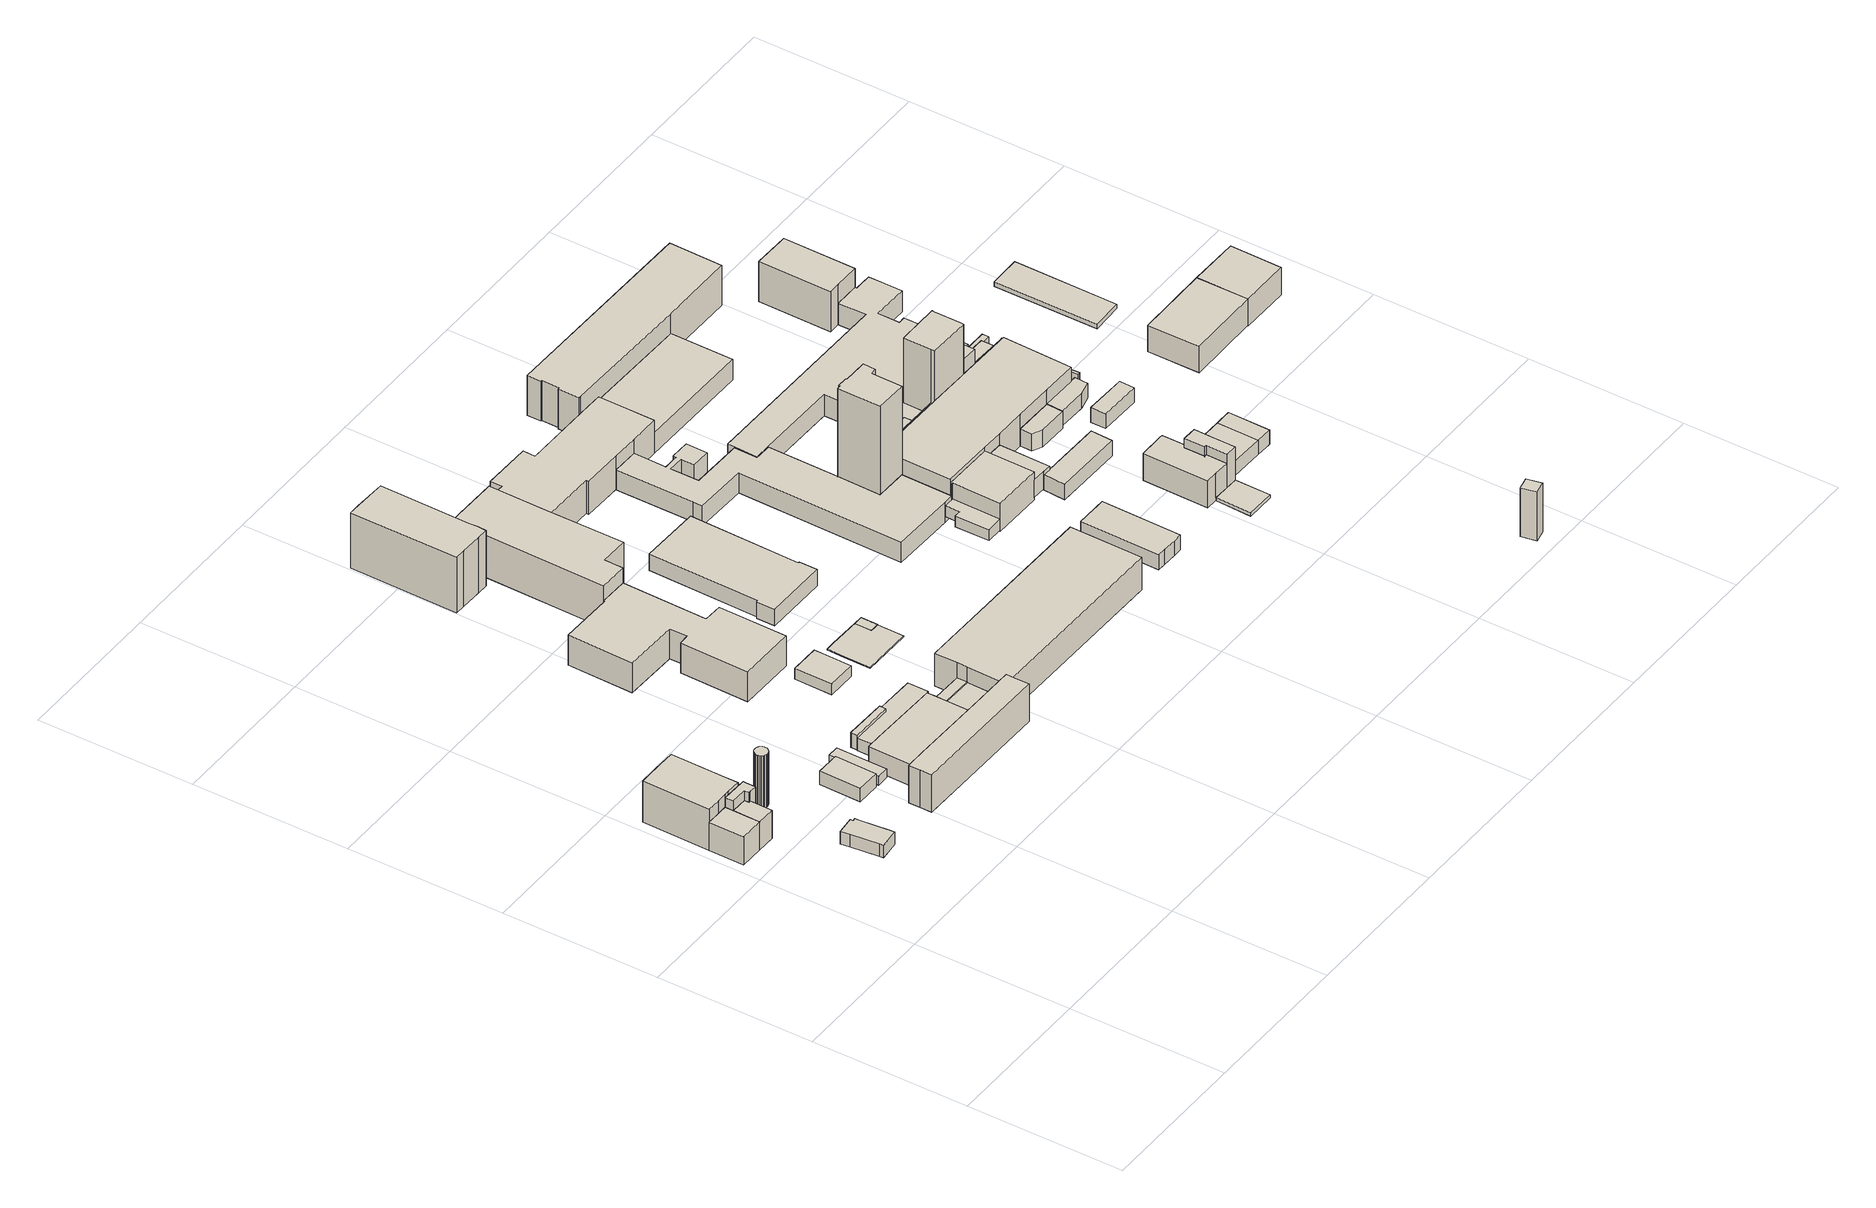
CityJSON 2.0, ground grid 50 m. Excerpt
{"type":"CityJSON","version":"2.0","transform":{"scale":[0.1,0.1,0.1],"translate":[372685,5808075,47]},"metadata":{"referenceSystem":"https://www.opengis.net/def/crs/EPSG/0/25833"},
"CityObjects":{
"building1":{"type":"Building","attributes":{"Gemeindeschluessel":"11000006","function":"31001_3024"},"address":[{"country":"Germany","locality":"Berlin","thoroughfareNumber":"1 (17)","thoroughfareName":"Hahn-Meitner-Platz"}],"children":["building1-1","building1-2","building1-3","building1-4"]},
"building1-1":{"type":"BuildingPart","attributes":{"BezugspunktDach":"2200","measuredHeight":13.03,"storeysAboveGround":4},"parents":["building1"],"geometry":[{"type":"MultiSurface","lod":"1","boundaries":[[[0,1,2,3,4,5,6,7,8]],[[9,10,11,12,13,14,15,16,17]],[[18,19,8,7]],[[11,10,6,5]],[[12,11,5,4]],[[13,12,4,3]],[[14,13,3,2]],[[20,21,2,1]],[[22,20,15,1,0]],[[23,22,0,8]],[[9,17,19,18]],[[10,24,25,6]],[[9,7,25,24]],[[15,14,26,21,20]],[[16,15,20,22]],[[27,17,16,22,23]]]}]},
"building1-2":{"type":"BuildingPart","attributes":{"BezugspunktDach":"2200","measuredHeight":9.73,"storeysAboveGround":4},"parents":["building1"],"geometry":[{"type":"Solid","lod":"1","boundaries":[[[[28,21,20,22,23,29]],[[17,16,15,14,30,31]],[[15,16,15,20]],[[14,15,14,21]],[[30,14,21,28]],[[31,30,28,29]],[[17,31,29,23]],[[16,17,23,22]],[[22,20,15,16]],[[20,21,14,15]]]]}]},
"building1-3":{"type":"BuildingPart","attributes":{"BezugspunktDach":"2200","measuredHeight":9.86,"storeysAboveGround":4},"parents":["building1"],"geometry":[{"type":"MultiSurface","lod":"1","boundaries":[[[32,19,18,33,34]],[[35,9,17,31,36]],[[35,36,34,33]],[[9,18,9,17]],[[31,29,23,19,32]],[[36,31,32,34]],[[9,37,38,18]],[[35,33,38,37]],[[17,9,18,19]],[[17,23,29,31]]]}]},
"building1-4":{"type":"BuildingPart","attributes":{"BezugspunktDach":"2200","measuredHeight":17.44,"storeysAboveGround":4},"parents":["building1"],"geometry":[{"type":"MultiSurface","lod":"1","boundaries":[[[39,40,41,42,43,44,45,46,47,48,49]],[[50,51,52,53,54,55,10,24,9,37,35]],[[50,35,49,48]],[[51,50,48,47]],[[52,51,47,46]],[[53,52,46,45]],[[54,53,45,44]],[[55,54,44,43]],[[10,55,43,42]],[[25,6,42,41]],[[56,7,25,24,9,24,41,40]],[[38,18,9,40,39]],[[33,38,37,39,49]],[[24,10,6,25]],[[9,24,25,7,56]],[[37,9,18,38]],[[57,37,38,33,35]]]}]},
"building2":{"type":"Building","attributes":{"Gemeindeschluessel":"11000006","BezugspunktDach":"2200","function":"31001_3020","measuredHeight":5.79,"storeysAboveGround":1},"address":[{"country":"Germany","locality":"Berlin","thoroughfareNumber":"1 (20)","thoroughfareName":"Hahn-Meitner-Platz"}],"geometry":[{"type":"Solid","lod":"1","boundaries":[[[[58,59,60,61,62,63,64,65,66,67]],[[68,69,70,71,72,73,74,75,76,77]],[[68,77,67,66]],[[69,68,66,65]],[[70,69,65,64]],[[71,70,64,63]],[[72,71,63,62]],[[73,72,62,61]],[[74,73,61,60]],[[75,74,60,59]],[[76,75,59,58]],[[77,76,58,67]]]]}]},
"building3":{"type":"Building","attributes":{"Gemeindeschluessel":"11000006","BezugspunktDach":"2200","function":"31001_3020","measuredHeight":18.22,"storeysAboveGround":5},"address":[{"country":"Germany","locality":"Berlin","thoroughfareNumber":"1 (33)","thoroughfareName":"Hahn-Meitner-Platz"}],"geometry":[{"type":"Solid","lod":"1","boundaries":[[[[78,79,80,81,82,83,84,85,86,87,88,89,90,91,92,93,94,95,96,97,98,99,100,101,102,103,104,105]],[[106,107,108,109,110,111,112,113,114,115,116,117,118,119,120,121,122,123,124,125,126,127,128,129,130,131,132,133]],[[106,133,105,104]],[[107,106,104,103]],[[108,107,103,102]],[[109,108,102,101]],[[110,109,101,100]],[[111,110,100,99]],[[112,111,99,98]],[[113,112,98,97]],[[114,113,97,96]],[[115,114,96,95]],[[116,115,95,94]],[[117,116,94,93]],[[118,117,93,92]],[[119,118,92,91]],[[120,119,91,90]],[[121,120,90,89]],[[122,121,89,88]],[[123,122,88,87]],[[124,123,87,86]],[[125,124,86,85]],[[126,125,85,84]],[[127,126,84,83]],[[128,127,83,82]],[[129,128,82,81]],[[130,129,81,80]],[[131,130,80,79]],[[132,131,79,78]],[[133,132,78,105]]]]}]},
"building4":{"type":"Building","attributes":{"Gemeindeschluessel":"11000006","BezugspunktDach":"2200","function":"31001_3020","measuredHeight":4.57,"storeysAboveGround":1},"address":[{"country":"Germany","locality":"Berlin","thoroughfareNumber":"1 (19)","thoroughfareName":"Hahn-Meitner-Platz"}],"geometry":[{"type":"Solid","lod":"1","boundaries":[[[[134,135,136,137]],[[138,139,140,141]],[[138,141,137,136]],[[139,138,136,135]],[[140,139,135,134]],[[141,140,134,137]]]]}]},
"building5":{"type":"Building","attributes":{"Gemeindeschluessel":"11000006","BezugspunktDach":"2200","function":"31001_3020","measuredHeight":2.94,"storeysAboveGround":1},"address":[{"country":"Germany","locality":"Berlin","thoroughfareNumber":"1 (18)","thoroughfareName":"Hahn-Meitner-Platz"}],"geometry":[{"type":"Solid","lod":"1","boundaries":[[[[142,143,144,145]],[[146,147,148,149]],[[146,149,145,144]],[[147,146,144,143]],[[148,147,143,142]],[[149,148,142,145]]]]}]},
"building6":{"type":"Building","attributes":{"Gemeindeschluessel":"11000006","BezugspunktDach":"2200","function":"51009_1610","measuredHeight":5.11,"storeysAboveGround":0},"address":[{"country":"Germany","locality":"Berlin"}],"geometry":[{"type":"Solid","lod":"1","boundaries":[[[[150,151,152,153]],[[154,155,156,157]],[[154,157,153,152]],[[155,154,152,151]],[[156,155,151,150]],[[157,156,150,153]]]]}]},
"building7":{"type":"Building","attributes":{"Gemeindeschluessel":"11000006","BezugspunktDach":"2200","function":"31001_2143","measuredHeight":3.69,"storeysAboveGround":1},"address":[{"country":"Germany","locality":"Berlin","thoroughfareNumber":"1 (31)","thoroughfareName":"Hahn-Meitner-Platz"}],"geometry":[{"type":"Solid","lod":"1","boundaries":[[[[158,159,160,161]],[[162,163,164,165]],[[162,165,161,160]],[[163,162,160,159]],[[164,163,159,158]],[[165,164,158,161]]]]}]},
"building8":{"type":"Building","attributes":{"Gemeindeschluessel":"11000006","BezugspunktDach":"2200","function":"51009_1610","measuredHeight":4.41,"storeysAboveGround":0},"address":[{"country":"Germany","locality":"Berlin"}],"geometry":[{"type":"Solid","lod":"1","boundaries":[[[[166,167,168,169]],[[170,171,172,173]],[[170,173,169,168]],[[171,170,168,167]],[[172,171,167,166]],[[173,172,166,169]]]]}]},
"building9":{"type":"Building","attributes":{"Gemeindeschluessel":"11000006","function":"31001_3024"},"address":[{"country":"Germany","locality":"Berlin","thoroughfareNumber":"1 (6)","thoroughfareName":"Hahn-Meitner-Platz"}],"children":["building9-1","building9-2","building9-3","building9-4"]},
"building9-1":{"type":"BuildingPart","attributes":{"BezugspunktDach":"2200","measuredHeight":14.27,"storeysAboveGround":3},"parents":["building9"],"geometry":[{"type":"MultiSurface","lod":"1","boundaries":[[[174,175,176,177,178,179,180,181]],[[182,183,184,185,186,187,188,189]],[[182,189,181,180]],[[190,191,192,193,183,182,180,179]],[[194,195,179,178]],[[185,184,178,177]],[[186,185,177,176]],[[187,186,176,175]],[[188,187,175,174]],[[189,188,174,181]],[[193,192,191,190]],[[184,183,195,194]]]}]},
"building9-2":{"type":"BuildingPart","attributes":{"BezugspunktDach":"2200","measuredHeight":7.5,"storeysAboveGround":3},"parents":["building9"],"geometry":[{"type":"MultiSurface","lod":"1","boundaries":[[[190,196,197,198,191]],[[199,200,201,193,192]],[[199,192,191,198]],[[200,199,198,197]],[[201,202,203,197,196]],[[195,202,196,190]],[[200,203,202,201]],[[193,201,202,195]],[[192,193,190,191]]]}]},
"building9-3":{"type":"BuildingPart","attributes":{"BezugspunktDach":"2200","measuredHeight":11.29,"storeysAboveGround":3},"parents":["building9"],"geometry":[{"type":"MultiSurface","lod":"1","boundaries":[[[204,205,206,207,208,209]],[[210,211,212,213,214,215]],[[216,194,184,217,210,215,209,208]],[[211,210,208,207]],[[212,211,207,206]],[[213,212,206,205]],[[214,213,205,204]],[[215,214,204,209]],[[217,184,194,216]]]}]},
"building9-4":{"type":"BuildingPart","attributes":{"BezugspunktDach":"2200","measuredHeight":4.38,"storeysAboveGround":3},"parents":["building9"],"geometry":[{"type":"MultiSurface","lod":"1","boundaries":[[[203,202,195,194,216,218,219,220,221,222,223,224,225]],[[226,227,228,229,230,231,232,217,184,183,233,234,235]],[[226,235,225,224]],[[227,226,224,223]],[[228,227,223,222]],[[229,228,222,221]],[[230,229,221,220]],[[231,230,220,219]],[[232,231,219,218]],[[217,232,218,216]],[[233,183,193,201,202]],[[234,233,202,201,200,203]],[[235,234,203,225]],[[184,217,216,194]],[[183,184,194,195]],[[195,202,201,193]],[[203,200,201,202]]]}]},
"building10":{"type":"Building","attributes":{"Gemeindeschluessel":"11000006","function":"31001_3024"},"address":[{"country":"Germany","locality":"Berlin","thoroughfareNumber":"1 (34)","thoroughfareName":"Hahn-Meitner-Platz"}],"children":["building10-1","building10-2","building10-3"]},
"building10-1":{"type":"BuildingPart","attributes":{"BezugspunktDach":"2200","measuredHeight":0.403,"storeysAboveGround":2},"parents":["building10"],"geometry":[{"type":"Solid","lod":"1","boundaries":[[[[236,237,238,239,240,241,242,243]],[[244,245,246,247,248,249,250,251]],[[244,251,243,242]],[[245,244,242,241]],[[246,245,241,240]],[[247,246,240,239]],[[248,247,239,238]],[[249,248,238,237]],[[250,249,237,236]],[[251,250,236,243]]]]}]},
"building10-2":{"type":"BuildingPart","attributes":{"BezugspunktDach":"2200","measuredHeight":0.236,"storeysAboveGround":2},"parents":["building10"],"geometry":[{"type":"Solid","lod":"1","boundaries":[[[[252,253,254,255]],[[256,257,258,259]],[[256,259,255,254]],[[257,256,254,253]],[[258,257,253,252]],[[259,258,252,255]]]]}]},
"building10-3":{"type":"BuildingPart","attributes":{"BezugspunktDach":"2200","measuredHeight":0.15,"storeysAboveGround":2},"parents":["building10"],"geometry":[{"type":"Solid","lod":"1","boundaries":[[[[260,261,262,263]],[[245,246,264,244]],[[245,244,263,262]],[[246,245,262,261]],[[264,246,261,260]],[[244,264,260,263]]]]}]},
"building11":{"type":"Building","attributes":{"Gemeindeschluessel":"11000006","BezugspunktDach":"2200","function":"31001_2580","measuredHeight":5.76,"storeysAboveGround":2},"address":[{"country":"Germany","locality":"Berlin","thoroughfareNumber":"1 (2)","thoroughfareName":"Hahn-Meitner-Platz"}],"geometry":[{"type":"Solid","lod":"1","boundaries":[[[[265,266,267,268,269,270,271,272]],[[273,274,275,276,277,278,279,280]],[[273,280,272,271]],[[274,273,271,270]],[[275,274,270,269]],[[276,275,269,268]],[[277,276,268,267]],[[278,277,267,266]],[[279,278,266,265]],[[280,279,265,272]]]]}]},
"building12":{"type":"Building","attributes":{"Gemeindeschluessel":"11000006","function":"31001_3024"},"address":[{"country":"Germany","locality":"Berlin","thoroughfareNumber":"1 (1)","thoroughfareName":"Hahn-Meitner-Platz"}],"children":["building12-1","building12-2","building12-3","building12-4","building12-5","building12-6","building12-7","building12-8","building12-9","building12-10","building12-11","building12-12","building12-13","building12-14","building12-15","building12-16","building12-17","building12-18","building12-19","building12-20","building12-21","building12-22","building12-23"]},
"building12-1":{"type":"BuildingPart","attributes":{"BezugspunktDach":"2200","measuredHeight":6.09,"storeysAboveGround":6},"parents":["building12"],"geometry":[{"type":"MultiSurface","lod":"1","boundaries":[[[281,282,283,284,285]],[[286,287,288,289,290]],[[288,287,283,282]],[[289,288,282,281]],[[290,289,281,285]],[[286,290,285,284]],[[286,291,284,283,287]]]}]},
"building12-2":{"type":"BuildingPart","attributes":{"BezugspunktDach":"2200","measuredHeight":5.42,"storeysAboveGround":6},"parents":["building12"],"geometry":[{"type":"MultiSurface","lod":"1","boundaries":[[[292,293,294,295,296,297]],[[298,299,300,301,302,303]],[[298,303,297,304,305,306]],[[307,308,296,295]],[[300,299,295,294]],[[301,300,294,293]],[[302,301,293,292]],[[306,305,304,297,296]],[[299,298,308,307]],[[303,302,309,292,297]]]}]},
"building12-3":{"type":"BuildingPart","attributes":{"BezugspunktDach":"2200","measuredHeight":5.91,"storeysAboveGround":6},"parents":["building12"],"geometry":[{"type":"Solid","lod":"1","boundaries":[[[[310,311,312,313,314]],[[315,316,317,318,319]],[[316,315,313,312]],[[317,316,312,311]],[[318,317,311,310]],[[319,318,310,314]],[[315,319,314,313]]]]}]},
"building12-4":{"type":"BuildingPart","attributes":{"BezugspunktDach":"2200","measuredHeight":8.24,"storeysAboveGround":6},"parents":["building12"],"geometry":[{"type":"MultiSurface","lod":"1","boundaries":[[[320,321,322,323,324,325,326,327]],[[328,329,330,331,332,333,334,335]],[[331,330,324,323]],[[332,331,323,322]],[[333,332,322,321]],[[334,333,321,320]],[[335,334,320,327]],[[328,335,327,326]],[[336,329,328,326,325]],[[330,329,325,324]]]}]},
"building12-5":{"type":"BuildingPart","attributes":{"BezugspunktDach":"2200","measuredHeight":9.12,"storeysAboveGround":6},"parents":["building12"],"geometry":[{"type":"MultiSurface","lod":"1","boundaries":[[[337,338,339,340,341,342,343]],[[344,345,346,347,348,330,349]],[[344,349,350,351]],[[345,344,352,353,341]],[[346,345,354,353,304]],[[302,292,297,340,339]],[[347,346,303,302]],[[348,347,339,338]],[[330,348,338,337]],[[324,337,355,325]],[[351,350,343,342]],[[342,341,353,352]],[[304,353,354,341,340]],[[303,297,292,302]],[[330,324,325,329]],[[349,329,356,325,355,343]]]}]},
"building12-6":{"type":"BuildingPart","attributes":{"BezugspunktDach":"2200","measuredHeight":9.64,"storeysAboveGround":6},"parents":["building12"],"geometry":[{"type":"MultiSurface","lod":"1","boundaries":[[[357,358,359,360,361]],[[362,363,364,365,366]],[[367,368,359,358]],[[369,367,358,357]],[[362,366,361,360]],[[362,360,359,363]],[[364,363,368,367]],[[365,364,367,369]],[[365,357,361,366]]]}]},
"building12-7":{"type":"BuildingPart","attributes":{"BezugspunktDach":"2200","measuredHeight":10.38,"storeysAboveGround":6},"parents":["building12"],"geometry":[{"type":"MultiSurface","lod":"1","boundaries":[[[370,371,372,373,374,375,376,377,378,379,380,381]],[[382,383,384,385,386,387,388,389,390,391,392,393]],[[382,393,381,380]],[[383,382,380,379]],[[384,383,379,378]],[[385,384,378,394,395]],[[386,385,377,376]],[[387,386,376,375]],[[388,387,375,374]],[[389,388,374,373]],[[390,389,373,372]],[[391,390,372,371]],[[392,391,371,370]],[[393,392,370,381]],[[395,394,378,377]]]}]},
"building12-8":{"type":"BuildingPart","attributes":{"BezugspunktDach":"2200","measuredHeight":21.43,"storeysAboveGround":6},"parents":["building12"],"geometry":[{"type":"MultiSurface","lod":"1","boundaries":[[[396,397,398,399,400,401,402,403,404,405]],[[406,407,408,409,410,411,412,413,414,415]],[[406,415,405,404]],[[407,406,404,403]],[[408,407,403,402]],[[409,408,402,401]],[[410,409,401,400]],[[416,417,400,399]],[[411,410,418,419,420]],[[412,411,399,398]],[[413,412,398,397]],[[414,413,397,396]],[[415,414,396,405]],[[420,419,418,417,416]]]}]},
"building12-9":{"type":"BuildingPart","attributes":{"BezugspunktDach":"2200","measuredHeight":13.72,"storeysAboveGround":6},"parents":["building12"],"geometry":[{"type":"MultiSurface","lod":"1","boundaries":[[[421,422,423,424,425,426,427,428,429,430]],[[431,432,433,434,435,436,437,438,439,440]],[[431,440,430,429]],[[432,431,429,428]],[[433,432,428,427]],[[434,433,427,426]],[[435,434,426,425]],[[436,435,425,424]],[[437,436,424,423]],[[438,437,423,422]],[[441,442,443,438,422,421]],[[440,439,421,430]],[[438,443,442,444]],[[439,444,442,441]]]}]},
"building12-10":{"type":"BuildingPart","attributes":{"BezugspunktDach":"2200","measuredHeight":7.39,"storeysAboveGround":6},"parents":["building12"],"geometry":[{"type":"MultiSurface","lod":"1","boundaries":[[[445,446,447,448,449,368,367,369,450,451,452,453,308,307,454,455,456,457,458,459,460,461,462,463,464,465,466]],[[467,468,469,470,471,472,473,474,475,476,477,478,479,480,481,482,483,484,485,486,487,488,489,490,491,492,493]],[[467,493,466,465],[494,495,496,497]],[[468,467,465,464]],[[469,468,464,463]],[[470,469,463,462]],[[471,470,498,499,461]],[[472,471,461,460]],[[473,472,460,459]],[[474,473,459,458]],[[475,474,458,457]],[[476,475,457,456]],[[477,476,456,455]],[[478,477,455,454]],[[479,478,454,307]],[[480,479,307,299,298]],[[482,481,453,500,501]],[[483,482,501,502,451]],[[484,483,502,503]],[[485,484,450,504,365,369]],[[486,485,365,364,367]],[[487,486,367,364,363]],[[488,487,505,506,449]],[[489,488,449,448]],[[490,489,448,447]],[[491,490,447,446]],[[492,491,446,445]],[[494,497,507,445,466]],[[493,492,508,494]],[[496,495,494,497]],[[462,461,499,498]],[[298,299,307,308]],[[308,453,509,305,510]],[[501,500,453,452,511]],[[452,451,502,501]],[[503,502,451,450]],[[369,365,504,450]],[[512,369,367,364,365]],[[363,364,367,368]],[[368,449,506,505]],[[507,497,494,508,513]]]}]},
"building12-11":{"type":"BuildingPart","attributes":{"BezugspunktDach":"2200","measuredHeight":7.08,"storeysAboveGround":6},"parents":["building12"],"geometry":[{"type":"MultiSurface","lod":"1","boundaries":[[[514,443,442,515]],[[516,517,518,519]],[[519,520,521,522]],[[517,516,444,438]],[[518,517,443,514]],[[519,518,514,515]],[[522,523,524,442,516]],[[515,523,525,521,520]],[[438,444,442,443]]]}]},
"building12-12":{"type":"BuildingPart","attributes":{"BezugspunktDach":"2200","measuredHeight":7.08,"storeysAboveGround":6},"parents":["building12"],"geometry":[{"type":"MultiSurface","lod":"1","boundaries":[[[523,442,441,526]],[[527,516,522,528]],[[527,528,526,441]],[[516,527,439,444,442]],[[528,522,521,529]],[[530,441,442,444,439]],[[522,516,442,523]],[[529,521,523,526]]]}]},
"building12-13":{"type":"BuildingPart","attributes":{"BezugspunktDach":"2200","measuredHeight":10.91,"storeysAboveGround":6},"parents":["building12"],"geometry":[{"type":"MultiSurface","lod":"1","boundaries":[[[531,532,533,534,535,536,537,538,539,540,541,542]],[[543,544,545,349,329,335,546,315,319,547,548,549]],[[543,550,551,542,541]],[[552,553,554,540,539]],[[349,545,539,555,350]],[[355,343,349,538,537]],[[335,327,326,325,336,537,536]],[[329,328,335]],[[546,335,536,535]],[[315,546,535,534]],[[314,313,534,533]],[[547,319,533,532]],[[284,283,532,531]],[[548,547,287,286]],[[549,556,557,548,531,542]],[[549,551,550,543]],[[544,543,541,540]],[[545,544,554,553,552]],[[350,555,539,538]],[[325,329,349,343,355]],[[327,335,328,326]],[[336,325,326,328,329]],[[319,315,313,314]],[[286,287,283,284]],[[548,557,556,549]]]}]},
"building12-14":{"type":"BuildingPart","attributes":{"BezugspunktDach":"2200","measuredHeight":9.74,"storeysAboveGround":6},"parents":["building12"],"geometry":[{"type":"MultiSurface","lod":"1","boundaries":[[[558,559,560,557,556,561]],[[549,548,562,563,564,565]],[[549,551,566,561,556]],[[562,548,567,286,290,285,284,557,560]],[[563,562,560,559]],[[564,563,559,558]],[[565,564,558,561]],[[565,566,551,549]],[[549,556,557,548]],[[284,285,290,286,567]]]}]},
"building12-15":{"type":"BuildingPart","attributes":{"BezugspunktDach":"2200","measuredHeight":9.67,"storeysAboveGround":6},"parents":["building12"],"geometry":[{"type":"MultiSurface","lod":"1","boundaries":[[[552,568,569,570,553]],[[366,365,504,545,544]],[[357,361,570,569]],[[450,369,571,569,568]],[[545,504,503,555,552]],[[572,366,544,573,553,570]],[[365,366,361,357]],[[504,365,571,369,450]],[[568,552,555,503]],[[544,545,552,553]]]}]},
"building12-16":{"type":"BuildingPart","attributes":{"BezugspunktDach":"2200","measuredHeight":13.8,"storeysAboveGround":6},"parents":["building12"],"geometry":[{"type":"MultiSurface","lod":"1","boundaries":[[[574,575,576,577,578]],[[579,580,499,498,581]],[[579,581,578,577]],[[580,579,577,576]],[[499,580,576,575]],[[498,462,461,575,574]],[[581,498,574,578]],[[499,461,462,498]]]}]},
"building12-17":{"type":"BuildingPart","attributes":{"BezugspunktDach":"2200","measuredHeight":27.49,"storeysAboveGround":6},"parents":["building12"],"geometry":[{"type":"MultiSurface","lod":"1","boundaries":[[[582,583,584,585,586,587,588]],[[502,501,500,351,350,555,503]],[[451,450,503,588,587]],[[452,451,502,587,586]],[[500,453,452,586,585]],[[589,590,509,352,351,500,585,584]],[[343,342,351,584,583]],[[539,538,583,582]],[[568,552,555,582,588]],[[502,503,450,451]],[[501,502,451,452]],[[501,452,453,500]],[[352,509,590,589]],[[350,351,342,343]],[[591,555,350,538,539]],[[503,555,552,568]]]}]},
"building12-18":{"type":"BuildingPart","attributes":{"BezugspunktDach":"2200","measuredHeight":6.87,"storeysAboveGround":6},"parents":["building12"],"geometry":[{"type":"MultiSurface","lod":"1","boundaries":[[[592,593,594,566,550,595,596,507,497,496,597,598,599,600,601,602,603,604,605,606,607,608,609]],[[610,611,612,613,614,615,616,617,618,619,620,621,495,494,508,622,623,624,625,626,627,628,629]],[[610,629,609,608]],[[611,610,608,607]],[[612,611,630,631,606]],[[613,612,606,605]],[[614,613,605,604]],[[615,614,604,603]],[[616,615,603,602]],[[617,616,602,601]],[[618,617,601,600]],[[619,618,600,599]],[[620,619,599,598]],[[621,620,598,597]],[[495,621,597,496]],[[622,508,507,596]],[[623,622,632,633]],[[624,623,595,633,634,550]],[[625,624,543,549,565]],[[626,625,566,594]],[[627,626,594,593]],[[628,627,593,592]],[[629,628,592,609]],[[607,606,631,630]],[[495,496,497,494]],[[508,494,635,497,507]],[[633,632,596,595]],[[550,634,633,595]],[[550,551,549,543]],[[565,549,551,566]]]}]},
"building12-19":{"type":"BuildingPart","attributes":{"BezugspunktDach":"2200","measuredHeight":11.5,"storeysAboveGround":6},"parents":["building12"],"geometry":[{"type":"MultiSurface","lod":"1","boundaries":[[[636,637,638,639,640,641,642,643,644,645,646,647,648,649,650,651,652,653,654,655]],[[656,657,658,659,660,661,662,529,521,520,663,631,630,664,665,666,667,668,669,670]],[[656,670,671,672]],[[657,656,654,653]],[[658,657,653,652]],[[659,658,652,651]],[[660,659,651,650]],[[661,660,650,649]],[[662,661,649,648]],[[529,662,648,647]],[[523,526,647,646]],[[515,523,521,646,645]],[[663,520,645,644]],[[631,663,644,643]],[[630,607,606,643,642]],[[664,630,642,641]],[[665,664,641,640]],[[666,665,640,639]],[[667,666,639,638]],[[668,667,638,637]],[[669,668,637,636]],[[670,669,636,655]],[[672,671,655,654]],[[521,529,526,523]],[[520,521,523,515]],[[631,606,607,630]]]}]},
"building12-20":{"type":"BuildingPart","attributes":{"BezugspunktDach":"2200","measuredHeight":13.81,"storeysAboveGround":6},"parents":["building12"],"geometry":[{"type":"Solid","lod":"1","boundaries":[[[[416,673,674,417]],[[675,676,420,419]],[[675,419,417,674]],[[420,676,673,416]],[[676,675,674,673]],[[419,420,416,417]]]]}]},
"building12-21":{"type":"BuildingPart","attributes":{"BezugspunktDach":"2200","measuredHeight":13.39,"storeysAboveGround":6},"parents":["building12"],"geometry":[{"type":"MultiSurface","lod":"1","boundaries":[[[677,678,679,590,589]],[[509,305,304,353,352]],[[308,453,509,590,679]],[[304,297,296,679,678]],[[353,341,340,678,677]],[[342,341,677,589]],[[509,352,589,590]],[[305,509,453,308]],[[305,296,297,304]],[[304,340,341,353]],[[352,353,680,341,342]]]}]},
"building12-22":{"type":"BuildingPart","attributes":{"BezugspunktDach":"2200","measuredHeight":14.74,"storeysAboveGround":6},"parents":["building12"],"geometry":[{"type":"MultiSurface","lod":"1","boundaries":[[[681,682,683,684,685,686,687,688,689,690,691]],[[692,693,694,695,672,671,696,697,698,395,394]],[[692,394,691,690]],[[674,673,676,675,693,692,690,689]],[[694,693,689,688]],[[695,694,688,687]],[[672,695,687,686]],[[655,654,686,685]],[[696,671,685,684]],[[697,696,684,683]],[[698,697,683,682]],[[395,698,682,681]],[[699,378,377,681,691]],[[675,676,673,674]],[[671,672,654,655]],[[394,395,700,377,378,699]]]}]},
"building12-23":{"type":"BuildingPart","attributes":{"BezugspunktDach":"2200","measuredHeight":36.13,"storeysAboveGround":6},"parents":["building12"],"geometry":[{"type":"MultiSurface","lod":"1","boundaries":[[[701,702,703,704,705,706,707,708,709,710]],[[632,711,712,713,714,506,505,715,634,633]],[[596,595,633,710,709]],[[711,632,709,708]],[[712,711,708,707]],[[713,712,707,706]],[[714,713,706,705]],[[506,714,705,704]],[[505,368,449,704,703]],[[360,359,703,702]],[[715,505,359,363,362,360]],[[541,540,553,570,361,360,362,366,544,543,634,715,702,701]],[[595,550,634,701,710]],[[632,633,595,596]],[[506,449,368,505]],[[362,363,359,360]],[[361,366,362,360]],[[543,544,540,541]],[[544,366,361,570,553]],[[633,634,550,595]]]}]},
"building13":{"type":"Building","attributes":{"Gemeindeschluessel":"11000006","BezugspunktDach":"2200","function":"31001_3020","measuredHeight":3.79,"storeysAboveGround":1},"address":[{"country":"Germany","locality":"Berlin","thoroughfareNumber":"1 (29)","thoroughfareName":"Hahn-Meitner-Platz"}],"geometry":[{"type":"Solid","lod":"1","boundaries":[[[[716,717,718,719,720,721,722]],[[723,724,725,726,727,728,729]],[[723,729,722,721]],[[724,723,721,720]],[[725,724,720,719]],[[726,725,719,718]],[[727,726,718,717]],[[728,727,717,716]],[[729,728,716,722]]]]}]},
"building14":{"type":"Building","attributes":{"Gemeindeschluessel":"11000006","BezugspunktDach":"2200","function":"31001_3020","measuredHeight":5.41,"storeysAboveGround":2},"address":[{"country":"Germany","locality":"Berlin","thoroughfareNumber":"1 (26)","thoroughfareName":"Hahn-Meitner-Platz"}],"geometry":[{"type":"Solid","lod":"1","boundaries":[[[[730,731,732,733,734,735,736,737,738,739]],[[740,741,742,743,744,745,746,747,748,749]],[[740,749,739,738]],[[741,740,738,737]],[[742,741,737,736]],[[743,742,736,735]],[[744,743,735,734]],[[745,744,734,733]],[[746,745,733,732]],[[747,746,732,731]],[[748,747,731,730]],[[749,748,730,739]]]]}]},
"building15":{"type":"Building","attributes":{"Gemeindeschluessel":"11000006","BezugspunktDach":"2200","function":"31001_2523","measuredHeight":5.32,"storeysAboveGround":1},"address":[{"country":"Germany","locality":"Berlin","thoroughfareNumber":"8073","thoroughfareName":"Glienicker Straße"}],"geometry":[{"type":"Solid","lod":"1","boundaries":[[[[750,751,752,753,754]],[[755,756,757,758,759]],[[755,759,754,753]],[[756,755,753,752]],[[757,756,752,751]],[[758,757,751,750]],[[759,758,750,754]]]]}]},
"building16":{"type":"Building","attributes":{"Gemeindeschluessel":"11000006","BezugspunktDach":"2200","function":"51009_1610","measuredHeight":17.49,"storeysAboveGround":0},"address":[{"country":"Germany","locality":"Berlin"}],"geometry":[{"type":"Solid","lod":"1","boundaries":[[[[760,761,762,763]],[[764,765,766,767]],[[764,767,763,762]],[[765,764,762,761]],[[766,765,761,760]],[[767,766,760,763]]]]}]},
"building17":{"type":"Building","attributes":{"Gemeindeschluessel":"11000006","function":"31001_3072"},"address":[{"country":"Germany","locality":"Berlin","thoroughfareNumber":"1 (5)","thoroughfareName":"Hahn-Meitner-Platz"}],"children":["building17-1","building17-2","building17-3","building17-4","building17-5"]},
"building17-1":{"type":"BuildingPart","attributes":{"BezugspunktDach":"2200","measuredHeight":15.04,"storeysAboveGround":3},"parents":["building17"],"geometry":[{"type":"MultiSurface","lod":"1","boundaries":[[[768,769,770,771,772,773,774,775,776]],[[777,778,779,780,781,782,783,784,785]],[[786,787,788,785,776,775]],[[789,787,775,774]],[[790,791,792,793,774,773]],[[794,795,796,773,772]],[[797,794,772,771]],[[782,781,771,770]],[[798,799,770,769]],[[800,801,802,769,768]],[[785,788,800,768,776]],[[777,785,788,787,786]],[[778,777,787,789]],[[779,778,793,792,791,790]],[[780,779,796,795,794]],[[781,780,803,794,797]],[[783,782,799,798]],[[804,784,783,802,801,800]],[[784,805,800,788,785]]]}]},
"building17-2":{"type":"BuildingPart","attributes":{"BezugspunktDach":"2200","measuredHeight":4.87,"storeysAboveGround":3},"parents":["building17"],"geometry":[{"type":"MultiSurface","lod":"1","boundaries":[[[806,807,808,795,794,797]],[[809,810,811,812,813,814]],[[809,814,797,781,780]],[[810,809,815,780,779,795]],[[816,791,795,808]],[[812,811,808,807]],[[813,812,807,806]],[[814,813,806,797]],[[780,781,797,794]],[[794,795,779,780,815]],[[817,811,810,791,816]]]}]},
"building17-3":{"type":"BuildingPart","attributes":{"BezugspunktDach":"2200","measuredHeight":9.46,"storeysAboveGround":3},"parents":["building17"],"geometry":[{"type":"MultiSurface","lod":"1","boundaries":[[[818,801,800,788,787,789,819,820,821,822]],[[823,824,825,778,777,785,784,783,826,827]],[[823,827,822,821]],[[824,823,821,820]],[[825,828,829,820,819]],[[792,828,830,819,789]],[[831,798,783,801,818]],[[827,826,818,822]],[[824,829,828,825]],[[832,778,825,830,828,792]],[[789,787,777,778]],[[785,777,786,787,788]],[[784,785,788,800]],[[783,784,800,801]],[[826,783,798,831]]]}]},
"building17-4":{"type":"BuildingPart","attributes":{"BezugspunktDach":"2200","measuredHeight":2.98,"storeysAboveGround":3},"parents":["building17"],"geometry":[{"type":"MultiSurface","lod":"1","boundaries":[[[828,792,791,816,833,834,829]],[[835,836,811,810,837,838,839]],[[835,839,829,834]],[[836,835,834,833]],[[811,836,833,816]],[[811,816,811,810]],[[837,810,779,778]],[[838,837,792,778,825]],[[839,838,825,824]],[[810,811,816,791]],[[778,779,791,792]],[[825,778,792,828]],[[824,825,828,829]]]}]},
"building17-5":{"type":"BuildingPart","attributes":{"BezugspunktDach":"2200","measuredHeight":1.09,"storeysAboveGround":3},"parents":["building17"],"geometry":[{"type":"MultiSurface","lod":"1","boundaries":[[[840,799,798,831,841]],[[826,783,782,842,843]],[[826,843,841,831]],[[842,782,799,840]],[[843,842,840,841]],[[844,783,826,845,831,798]],[[799,782,783,798]]]}]},
"building18":{"type":"Building","attributes":{"Gemeindeschluessel":"11000006","BezugspunktDach":"2200","function":"51009_1610","measuredHeight":5.12,"storeysAboveGround":0},"address":[{"country":"Germany","locality":"Berlin"}],"geometry":[{"type":"Solid","lod":"1","boundaries":[[[[846,847,848,849,850,851]],[[852,853,854,855,856,857]],[[852,857,851,850]],[[853,852,850,849]],[[854,853,849,848]],[[855,854,848,847]],[[856,855,847,846]],[[857,856,846,851]]]]}]},
"building19":{"type":"Building","attributes":{"Gemeindeschluessel":"11000006","BezugspunktDach":"2200","function":"31001_3072","measuredHeight":4.86,"storeysAboveGround":1},"address":[{"country":"Germany","locality":"Berlin","thoroughfareNumber":"1 (28)","thoroughfareName":"Hahn-Meitner-Platz"}],"geometry":[{"type":"Solid","lod":"1","boundaries":[[[[858,859,807,806]],[[812,860,861,813]],[[812,813,806,807]],[[860,812,807,859]],[[861,860,859,858]],[[813,861,858,806]]]]}]},
"building20":{"type":"Building","attributes":{"Gemeindeschluessel":"11000006","BezugspunktDach":"2200","function":"51009_1610","measuredHeight":5.08,"storeysAboveGround":0},"address":[{"country":"Germany","locality":"Berlin"}],"geometry":[{"type":"Solid","lod":"1","boundaries":[[[[862,863,864,865]],[[866,867,868,869]],[[866,869,865,864]],[[867,866,864,863]],[[868,867,863,862]],[[869,868,862,865]]]]}]},
"building21":{"type":"Building","attributes":{"Gemeindeschluessel":"11000006","BezugspunktDach":"2200","function":"51009_1610","measuredHeight":4.18,"storeysAboveGround":0},"address":[{"country":"Germany","locality":"Berlin"}],"geometry":[{"type":"Solid","lod":"1","boundaries":[[[[870,871,872,873,874,875]],[[876,877,878,879,880,881]],[[876,881,875,874]],[[877,876,874,873]],[[878,877,873,872]],[[879,878,872,871]],[[880,879,871,870]],[[881,880,870,875]]]]}]},
"building22":{"type":"Building","attributes":{"Gemeindeschluessel":"11000006","BezugspunktDach":"2200","function":"31001_3020","measuredHeight":1.56,"storeysAboveGround":1},"address":[{"country":"Germany","locality":"Berlin","thoroughfareNumber":"1 (3)","thoroughfareName":"Hahn-Meitner-Platz"}],"geometry":[{"type":"Solid","lod":"1","boundaries":[[[[882,883,884,885]],[[886,887,888,889]],[[886,889,885,884]],[[887,886,884,883]],[[888,887,883,882]],[[889,888,882,885]]]]}]},
"building23":{"type":"Building","attributes":{"Gemeindeschluessel":"11000006","function":"31001_2580"},"address":[{"country":"Germany","locality":"Berlin","thoroughfareNumber":"1 (4)","thoroughfareName":"Hahn-Meitner-Platz"}],"children":["building23-1","building23-2"]},
"building23-1":{"type":"BuildingPart","attributes":{"BezugspunktDach":"2200","measuredHeight":9.49,"storeysAboveGround":2},"parents":["building23"],"geometry":[{"type":"MultiSurface","lod":"1","boundaries":[[[890,891,892,893]],[[894,895,896,897]],[[894,897,893,892]],[[895,894,892,891]],[[896,895,891,890]],[[897,896,890,898,899]],[[899,898,890,893]]]}]},
"building23-2":{"type":"BuildingPart","attributes":{"BezugspunktDach":"2200","measuredHeight":9.15,"storeysAboveGround":2},"parents":["building23"],"geometry":[{"type":"Solid","lod":"1","boundaries":[[[[900,890,893,901]],[[899,898,902,903]],[[899,903,901,893]],[[902,898,890,900]],[[903,902,900,901]],[[898,899,893,890]]]]}]}
},
"vertices":[
[134,1138,167],[134,1123,167],[140,1123,167],[164,1122,167],[164,1155,167],[165,1162,167],[141,1163,167],[80,1164,167],[80,1139,167],[80,1164,37],[141,1163,37],[165,1162,37],[164,1155,37],[164,1122,37],[140,1123,37],[134,1123,37],[134,1138,37],[80,1139,37],[80,1164,135],[80,1139,135],[134,1123,134],[140,1123,134],[134,1138,134],[80,1139,134],[95,1164,37],[95,1164,167],[140,1123,53],[80,1139,69],
[139,1052,134],[79,1052,134],[139,1052,37],[79,1052,37],
[79,1052,135],[2,1165,135],[1,1053,135],[2,1165,37],[1,1053,37],[48,1164,37],[48,1164,135],
[48,1164,179],[80,1164,179],[95,1164,179],[141,1163,179],[141,1208,179],[143,1380,179],[98,1381,179],[65,1381,179],[51,1381,179],[5,1381,179],[2,1165,179],[5,1381,37],[51,1381,37],[65,1381,37],[98,1381,37],[143,1380,37],[141,1208,37],[80,1164,138],[3,1165,37],
[229,859,75],[239,771,75],[240,759,75],[304,765,75],[303,782,75],[294,871,75],[293,887,75],[283,885,75],[283,895,75],[225,889,75],[283,895,32],[283,885,32],[293,887,32],[294,871,32],[303,782,32],[304,765,32],[240,759,32],[239,771,32],[229,859,32],[225,889,32],
[230,1156,216],[231,1151,216],[233,1147,216],[237,1144,216],[240,1142,216],[245,1140,216],[249,1139,216],[254,1140,216],[258,1141,216],[262,1144,216],[265,1147,216],[268,1151,216],[270,1155,216],[270,1160,216],[270,1164,216],[268,1169,216],[266,1173,216],[263,1176,216],[259,1178,216],[254,1180,216],[250,1180,216],[245,1180,216],[241,1179,216],[237,1176,216],[234,1173,216],[231,1169,216],[230,1165,216],[229,1160,216],[230,1165,34],[231,1169,34],[234,1173,34],[237,1176,34],[241,1179,34],[245,1180,34],[250,1180,34],[254,1180,34],[259,1178,34],[263,1176,34],[266,1173,34],[268,1169,34],[270,1164,34],[270,1160,34],[270,1155,34],[268,1151,34],[265,1147,34],[262,1144,34],[258,1141,34],[254,1140,34],[249,1139,34],[245,1140,34],[240,1142,34],[237,1144,34],[233,1147,34],[231,1151,34],[230,1156,34],[229,1160,34],
[481,941,79],[483,1074,79],[406,1075,79],[404,942,79],[406,1075,33],[483,1074,33],[481,941,33],[404,942,33],
[531,941,62],[532,1103,62],[495,1103,62],[492,941,62],[495,1103,32],[532,1103,32],[531,941,32],[492,941,32],
[585,1072,84],[722,1070,84],[722,1090,84],[585,1092,84],[722,1090,33],[722,1070,33],[585,1072,33],[585,1092,33],
[839,1258,70],[840,1378,70],[745,1379,70],[744,1259,70],[745,1379,33],[840,1378,33],[839,1258,33],[744,1259,33],
[947,955,76],[947,988,76],[850,990,76],[849,957,76],[850,990,32],[947,988,32],[947,955,32],[849,957,32],
[475,796,161],[475,759,161],[944,753,161],[944,790,161],[944,828,161],[815,829,161],[536,833,161],[475,833,161],[536,833,31],[815,829,31],[944,828,31],[944,790,31],[944,753,31],[475,759,31],[475,796,31],[475,833,31],[815,829,107],[536,833,107],[536,833,32],[815,829,32],[944,828,75],[815,829,75],
[817,999,107],[585,1004,107],[539,1004,107],[539,1004,32],[585,1004,32],[817,999,32],[817,999,75],[585,1004,75],
[1597,822,128],[1599,1053,128],[947,1061,128],[947,988,128],[947,955,128],[944,828,128],[947,955,15],[947,988,15],[947,1061,15],[1599,1053,15],[1597,822,15],[944,828,15],[947,955,75],[947,955,31],
[849,957,75],[850,990,75],[850,1020,75],[856,1022,75],[856,1087,75],[722,1090,75],[722,1070,75],[585,1072,75],[722,1070,31],[722,1090,31],[856,1087,31],[856,1022,31],[850,1020,31],[850,990,31],[849,957,31],[817,999,31],[585,1004,31],[585,1072,31],
[1057,1233,37],[1058,1317,37],[1059,1372,37],[1029,1372,37],[927,1374,37],[897,1374,37],[896,1319,37],[895,1235,37],[896,1319,33],[897,1374,33],[927,1374,33],[1029,1372,33],[1059,1372,33],[1058,1317,33],[1057,1233,33],[895,1235,33],
[1058,1317,38],[1059,1372,38],[1029,1372,38],[1028,1318,38],[1029,1372,35],[1059,1372,35],[1058,1317,35],[1028,1318,35],
[926,1319,35],[927,1374,35],[897,1374,35],[896,1319,35],[926,1319,33],
[1109,1546,92],[1109,1604,92],[1105,1605,92],[1112,1957,92],[916,1961,92],[909,1608,92],[904,1607,92],[904,1548,92],[904,1607,35],[909,1608,35],[916,1961,35],[1112,1957,35],[1105,1605,35],[1109,1604,35],[1109,1546,35],[904,1548,35],
[1787,1263,100],[1814,1262,100],[1816,1424,100],[1744,1426,100],[1743,1265,100],[1744,1426,39],[1816,1424,39],[1814,1262,39],[1787,1263,39],[1743,1265,39],[1744,1426,84],
[2174,1657,89],[2173,1719,89],[2084,1721,89],[2083,1743,89],[2047,1742,89],[2047,1660,89],[2047,1742,35],[2083,1743,35],[2084,1721,35],[2173,1719,35],[2174,1657,35],[2047,1660,35],[2047,1660,38],[2047,1742,38],[2047,1742,75],[2083,1743,87],[2047,1742,87],[2174,1657,51],
[1915,1387,89],[1945,1371,89],[2040,1369,89],[2043,1422,89],[1915,1423,89],[2043,1422,30],[2040,1369,30],[1945,1371,30],[1915,1387,30],[1915,1423,30],
[2185,1442,98],[2186,1415,98],[2195,1417,98],[2187,1543,98],[2181,1643,98],[2166,1643,98],[2163,1542,98],[2160,1441,98],[2163,1542,30],[2166,1643,30],[2181,1643,30],[2187,1543,30],[2195,1417,30],[2186,1415,30],[2185,1442,30],[2160,1441,30],[2166,1643,82],
[2181,1643,121],[2180,1658,121],[2174,1657,121],[2047,1660,121],[2047,1657,121],[1976,1659,121],[1975,1646,121],[1976,1659,30],[2047,1657,30],[2047,1660,30],[2174,1657,30],[2180,1658,30],[1975,1646,30],[1975,1646,37],[1976,1659,37],[1976,1659,38],[2047,1657,38],[2047,1657,80],[2166,1643,121],[2166,1643,78],
[1747,1661,126],[1746,1686,126],[1602,1684,126],[1582,1683,126],[1582,1663,126],[1582,1683,30],[1602,1684,30],[1746,1686,30],[1747,1661,30],[1582,1663,30],[1746,1686,87],[1602,1684,87],[1747,1661,87],
[650,1720,120],[651,1663,120],[616,1661,120],[612,1443,120],[797,1440,120],[800,1659,120],[739,1661,120],[744,1932,120],[652,1934,120],[652,1930,120],[477,1933,120],[473,1724,120],[477,1933,16],[652,1930,16],[652,1934,16],[744,1932,16],[739,1661,16],[800,1659,16],[797,1440,16],[612,1443,16],[616,1661,16],[651,1663,16],[650,1720,16],[473,1724,16],[652,1934,25],[744,1932,25],
[521,2298,219],[591,2297,219],[626,2296,219],[628,2324,219],[627,2352,219],[630,2639,219],[595,2640,219],[524,2642,219],[489,2643,219],[486,2299,219],[489,2643,27],[524,2642,27],[595,2640,27],[630,2639,27],[627,2352,27],[628,2324,27],[626,2296,27],[591,2297,27],[521,2298,27],[486,2299,27],[628,2324,166],[627,2352,166],[627,2352,41],[627,2352,28],[628,2324,28],
[1311,2443,155],[1740,2436,155],[1988,2434,155],[1991,2604,155],[1307,2613,155],[1307,2568,155],[1310,2568,155],[1310,2512,155],[1305,2511,155],[1304,2443,155],[1305,2511,17],[1310,2512,17],[1310,2568,17],[1307,2568,17],[1307,2613,17],[1991,2604,17],[1988,2434,17],[1740,2436,17],[1311,2443,17],[1304,2443,17],[1311,2443,87],[1360,2442,87],[1740,2436,87],[1360,2442,17],
[1481,1950,87],[1750,1947,87],[1750,1785,87],[1604,1787,87],[1604,1724,87],[1836,1660,87],[1838,1749,87],[1977,1749,87],[1976,1744,87],[2142,1741,87],[2141,1948,87],[2118,1947,87],[2119,2018,87],[2236,2016,87],[2235,2124,87],[2178,2124,87],[2178,2130,87],[2096,2130,87],[2097,2041,87],[1430,2047,87],[1429,2024,87],[1428,1951,87],[1429,2024,13],[1430,2047,13],[2097,2041,13],[2096,2130,13],[2178,2130,13],[2178,2124,13],[2235,2124,13],[2236,2016,13],[2119,2018,13],[2118,1947,13],[2141,1948,13],[2142,1741,13],[2083,1743,13],[2047,1742,13],[1976,1744,13],[1977,1749,13],[1838,1749,13],[1836,1660,13],[1747,1661,13],[1746,1686,13],[1602,1684,13],[1604,1724,13],[1604,1787,13],[1750,1785,13],[1750,1947,13],[1481,1950,13],[1428,1951,13],[1428,1951,16],[1429,2024,16],[1429,2024,85],[1428,1951,85],[2096,2130,14],[2178,2130,14],[1976,1744,37],[1977,1749,37],[1838,1749,37],[1836,1660,37],[1836,1660,30],[1602,1684,29],[1604,1724,29],[1481,1950,85],[1481,1950,16],[1976,1744,38],[2047,1742,79],[1977,1749,46],[1747,1661,52],[1481,1950,77],
[1739,2235,87],[1358,2238,87],[1360,2442,16],[1740,2436,16],[1739,2235,16],[1358,2238,16],[1358,2238,18],[1360,2417,18],[1360,2417,16],[1360,2417,87],[1360,2438,87],[1360,2417,83],
[1310,2418,87],[1311,2443,16],[1310,2418,16],[1310,2418,18],[1311,2443,69],
[1744,1426,139],[1816,1424,139],[1915,1423,139],[2043,1422,139],[2160,1420,139],[2160,1441,139],[2166,1643,139],[1975,1646,139],[1837,1648,139],[1581,1651,139],[1581,1584,139],[1579,1428,139],[1581,1584,30],[1581,1651,30],[1837,1648,30],[2160,1420,30],[1816,1424,30],[1744,1426,30],[1579,1428,30],[1581,1584,85],[1579,1428,85],[1837,1648,127],[1581,1651,127],[1581,1651,46],[1837,1648,37],[1579,1428,128],[1744,1426,128],
[1582,1422,128],[1580,1267,128],[1743,1265,128],[1579,1422,128],[1743,1265,30],[1580,1267,30],[1582,1422,30],[1579,1422,30],[1579,1422,85],[1744,1426,69],
[1836,1660,127],[1747,1661,127],[1582,1663,127],[1747,1661,64],[1582,1663,47],[1581,1651,40],
[2096,2130,152],[2178,2130,152],[2180,2361,152],[2060,2363,152],[2058,2130,152],[2060,2363,14],[2180,2361,14],[2058,2130,14],
[1837,1648,312],[1975,1646,312],[1976,1659,312],[1976,1744,312],[1977,1749,312],[1838,1749,312],[1836,1660,312],[1976,1659,172],[1976,1744,172],[1837,1648,85],
[1345,1955,85],[1337,1426,85],[1546,1422,85],[1476,1586,85],[1479,1724,85],[1258,2027,85],[1258,2117,85],[1308,2116,85],[1307,2074,85],[1370,2073,85],[1371,2142,85],[1309,2143,85],[1308,2133,85],[1258,2133,85],[1260,2237,85],[1174,2238,85],[1174,1989,85],[1173,1959,85],[1174,1989,16],[1174,2238,16],[1260,2237,16],[1258,2133,16],[1308,2133,16],[1309,2143,16],[1371,2142,16],[1370,2073,16],[1307,2074,16],[1308,2116,16],[1258,2117,16],[1258,2027,16],[1479,1724,16],[1476,1586,16],[1581,1584,16],[1579,1422,16],[1546,1422,16],[1337,1426,16],[1345,1955,16],[1173,1959,16],[1174,2238,18],[1260,2237,18],[1479,1724,29],[1476,1586,29],[1581,1584,29],[1428,1951,62],
[845,2243,133],[845,2245,133],[841,2245,133],[841,2251,133],[1043,2248,133],[1043,2240,133],[1174,2238,133],[1260,2237,133],[1358,2236,133],[1358,2238,133],[1360,2417,133],[1310,2418,133],[1053,2420,133],[1054,2459,133],[896,2461,133],[896,2422,133],[886,2423,133],[852,2423,133],[838,2424,133],[836,2243,133],[838,2424,18],[852,2423,18],[886,2423,18],[896,2422,18],[896,2461,18],[1054,2459,18],[1053,2420,18],[1358,2236,18],[1043,2240,18],[1043,2248,18],[841,2251,18],[841,2245,18],[845,2245,18],[845,2243,18],[836,2243,18],[836,2243,25],[838,2424,25],
[659,2323,166],[660,2353,166],[660,2353,28],[659,2323,28],
[2047,1657,172],[2047,1660,172],[2047,1742,172],[2047,1657,57],
[744,1932,172],[745,1967,172],[745,1992,172],[837,1991,172],[836,2243,172],[838,2424,172],[838,2426,172],[661,2428,172],[660,2353,172],[659,2323,172],[652,1934,172],[659,2323,25],[660,2353,25],[661,2428,25],[838,2426,25],[837,1991,25],[745,1992,25],[745,1967,25],[652,1934,68],[744,1932,109],
[1581,1584,391],[1582,1683,391],[1602,1684,391],[1604,1724,391],[1524,1725,391],[1523,1728,391],[1490,1729,391],[1491,1724,391],[1479,1724,391],[1476,1586,391],[1491,1724,29],[1490,1729,29],[1523,1728,29],[1524,1725,29],[1582,1683,29],
[1525,1266,74],[1580,1267,74],[1582,1422,74],[1579,1422,74],[1546,1422,74],[1545,1375,74],[1524,1375,74],[1545,1375,36],[1546,1422,36],[1579,1422,36],[1582,1422,36],[1580,1267,36],[1525,1266,36],[1524,1375,36],
[1701,816,87],[1747,815,87],[1776,815,87],[1780,1070,87],[1751,1070,87],[1738,1070,87],[1718,1071,87],[1706,1071,87],[1677,1071,87],[1672,817,87],[1677,1071,36],[1706,1071,36],[1718,1071,36],[1738,1070,36],[1751,1070,36],[1780,1070,36],[1776,815,36],[1747,815,36],[1701,816,36],[1672,817,36],
[2010,1189,89],[2013,1259,89],[1814,1262,89],[1787,1263,89],[1783,1193,89],[1787,1263,36],[1814,1262,36],[2013,1259,36],[2010,1189,36],[1783,1193,36],
[2299,9,242],[2339,18,242],[2329,66,242],[2289,58,242],[2329,66,73],[2339,18,73],[2299,9,73],[2289,58,73],
[2058,918,161],[2057,850,161],[2095,849,161],[2096,868,161],[2096,918,161],[2097,982,161],[2060,983,161],[2050,984,161],[2050,917,161],[2050,984,36],[2060,983,36],[2097,982,36],[2096,918,36],[2096,868,36],[2095,849,36],[2057,850,36],[2058,918,36],[2050,917,36],[2050,984,83],[2050,984,130],[2050,917,130],[2060,983,130],[2097,982,50],[2097,982,65],[2060,983,65],[2060,983,61],[2096,918,84],[2097,982,84],[2097,982,76],[2096,868,84],[2057,850,47],[2095,849,47],[2058,918,130],[2057,850,130],[2057,850,87],[2096,918,51],[2058,918,114],[2058,918,68],
[2233,865,84],[2234,998,84],[2097,1000,84],[2096,918,35],[2097,982,35],[2097,1000,35],[2234,998,35],[2233,865,35],[2096,868,35],[2096,918,71],[2097,1000,65],[2097,1000,54],
[2004,851,130],[2060,1061,130],[2055,1062,130],[1969,1062,130],[1966,852,130],[1969,1062,36],[2055,1062,36],[2060,1061,36],[2004,851,36],[1966,852,36],[2060,1061,65],[2055,1062,65],[2060,1061,41],[2004,851,47],[2060,983,48],
[2098,1068,65],[2055,1070,65],[2055,1070,35],[2098,1068,35],[2060,983,35],[2060,1061,35],[2055,1062,35],
[2094,735,47],[2000,736,47],[2094,735,36],[2000,736,36],[2057,850,41],[2004,851,45],
[2129,1367,92],[2175,1377,92],[2177,1420,92],[2160,1420,92],[2043,1422,92],[2040,1369,92],[2043,1422,41],[2160,1420,41],[2177,1420,41],[2175,1377,41],[2129,1367,41],[2040,1369,41],
[2286,864,84],[2288,998,84],[2288,998,35],[2286,864,35],
[2230,1264,90],[2232,1312,90],[2095,1315,90],[2095,1267,90],[2095,1315,39],[2232,1312,39],[2230,1264,39],[2095,1267,39],
[2084,1721,76],[2173,1719,76],[2211,1720,76],[2211,1741,76],[2142,1741,76],[2083,1743,76],[2142,1741,34],[2211,1741,34],[2211,1720,34],[2173,1719,34],[2084,1721,34],[2083,1743,34],
[2455,1531,38],[2556,1535,38],[2557,1865,38],[2454,1863,38],[2557,1865,23],[2556,1535,23],[2455,1531,23],[2454,1863,23],
[2703,1208,104],[2863,1207,104],[2865,1372,104],[2702,1373,104],[2865,1372,9],[2863,1207,9],[2703,1208,9],[2702,1373,9],[2703,1208,13],[2702,1373,13],
[2460,1205,104],[2459,1371,104],[2460,1205,13],[2459,1371,13]
]}
